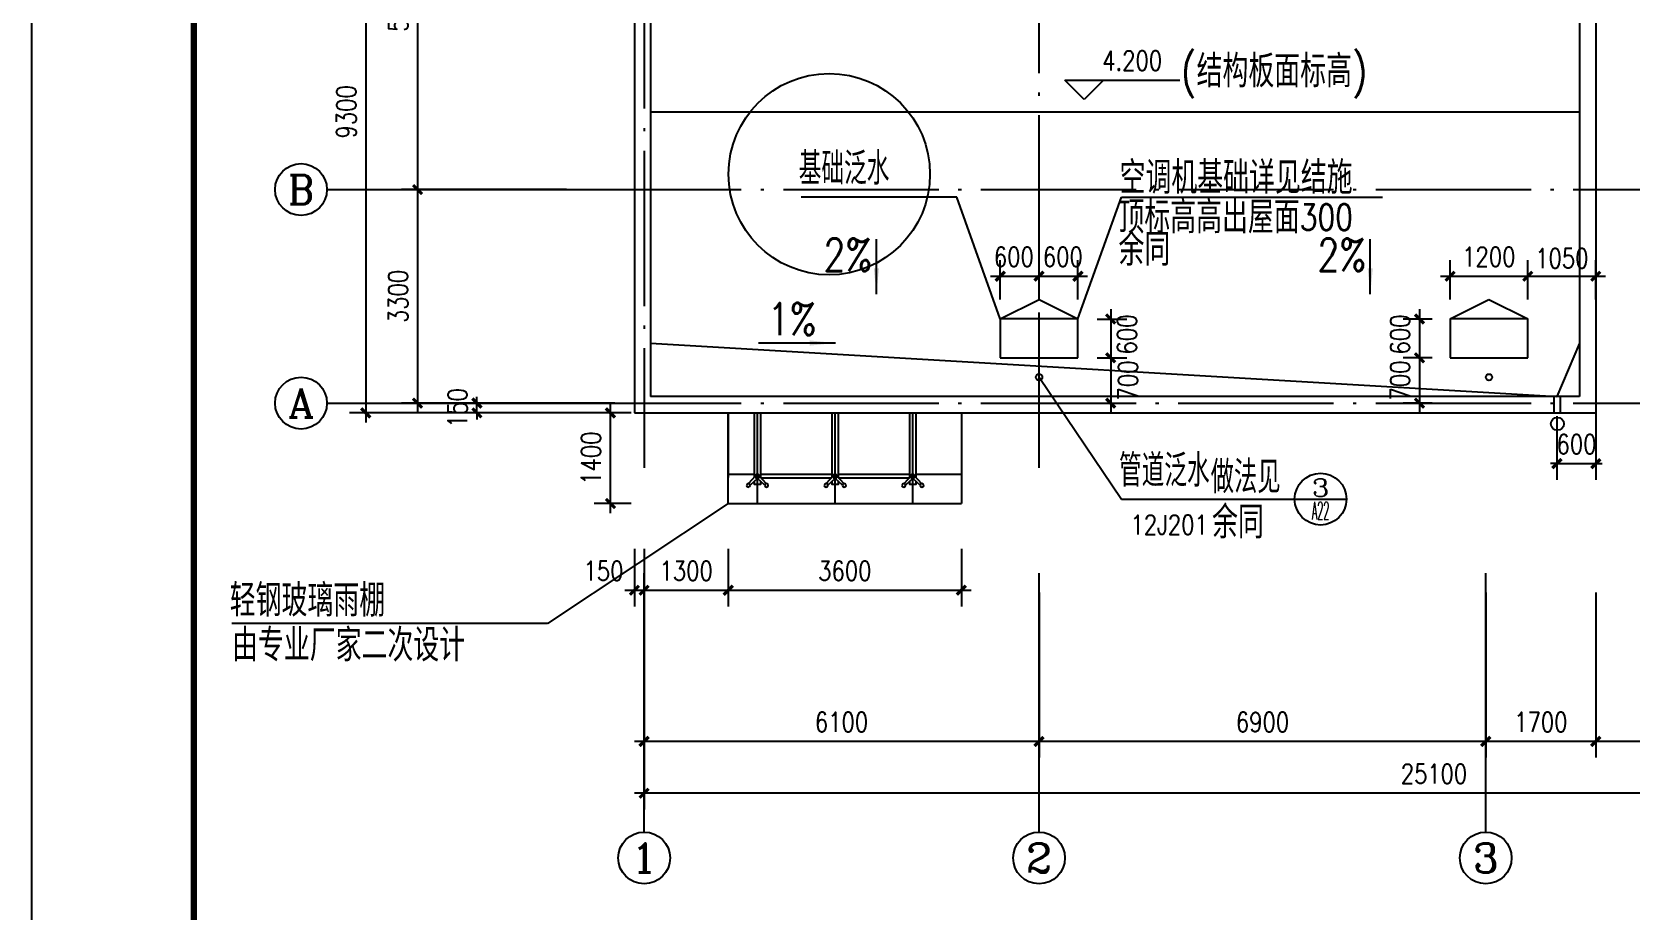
# Model space of a CAD drawing. Extents: x 458975 to 585950, y -118893 to 21149.
# Drawn here: x 526550 to 551249, y -54311 to -40731 of the extents above; entities that cross this region are included whole.
import ezdxf
from ezdxf.enums import TextEntityAlignment as Align

# ---------------------------------------------------------------- set-up
doc = ezdxf.new("R2010")
doc.units = 0
doc.header["$LTSCALE"] = 1000
doc.header["$MEASUREMENT"] = 0
doc.linetypes.add('ACAD_ISO04W100', pattern=[30.5, 24, -3, 0.5, -3])
doc.linetypes.add('DASH', pattern=[0.35, 0.25, -0.1])
doc.layers.get('0').update_dxf_attribs({"linetype": 'CONTINUOUS'})
doc.layers.get('DEFPOINTS').update_dxf_attribs({"linetype": 'CONTINUOUS'})
for name, color, linetype in [('AXIS', 3, 'CONTINUOUS'), ('AXIS_TEXT', 3, 'CONTINUOUS'), ('COLUMN', 7, 'CONTINUOUS'), ('DIM_IDEN', 3, 'CONTINUOUS'), ('DOTE', 1, 'ACAD_ISO04W100'), ('LEVL', 3, 'CONTINUOUS'), ('LVTRY', 6, 'CONTINUOUS'), ('PUB_DIM', 3, 'CONTINUOUS'), ('PUB_SYMB', 3, 'CONTINUOUS'), ('PUB_TEXT', 7, 'CONTINUOUS'), ('PUB_TITLE', 4, 'CONTINUOUS'), ('ROOF', 4, 'CONTINUOUS'), ('STAIR', 2, 'CONTINUOUS'), ('WALL', 151, 'CONTINUOUS'), ('WINDOW', 2, 'CONTINUOUS'), ('暖通留洞', 6, 'CONTINUOUS')]:
    doc.layers.add(name, color=color, linetype=linetype)
doc.styles.add('-GBCBIGGBENOR', font='GBENOR.shx', dxfattribs={"bigfont": 'GBCBIG.shx'})
doc.styles.add('-HZTXTSIMPLEX', font='SIMPLEX.shx', dxfattribs={"width": 0.8, "bigfont": 'HZTXT.shx'})
doc.styles.add('-HZTXTSIMPLEX8', font='SIMPLEX8.shx', dxfattribs={"width": 0.8, "bigfont": 'HZTXT.shx'})
doc.styles.add('_HZTXT', font='txt.shx', dxfattribs={"width": 0.8, "bigfont": 'HZTXT.shx'})
doc.styles.add('COMP', font='COMPLEX.shx', dxfattribs={"bigfont": 'hztxt'})
doc.styles.add('COMPLEX', font='COMPLEX.shx')
doc.styles.add('dim_font', font='SIMPLEX.shx', dxfattribs={"width": 0.8})
doc.styles.add('Hztxt', font='tssdeng.shx', dxfattribs={"width": 0.7, "bigfont": 'hztxt.shx'})
doc.styles.add('ST', font='romans6.shx', dxfattribs={"width": 0.8, "bigfont": 'hztxt.shx'})
doc.dimstyles.new('DIMN', dxfattribs={"dimtxt": 300, "dimasz": 100, "dimexe": 250, "dimexo": 300, "dimgap": 0, "dimtad": 0, "dimdec": 0, "dimzin": 0, "dimdsep": 46, "dimtxsty": 'dim_font', "dimblk": 'ARCHTICK', "dimcen": 0.09, "dimdle": 150, "dimclrt": 7, "dimazin": 0, "dimtfac": 1, "dimtdec": 0, "dimtix": 1, "dimtmove": 2, "dimatfit": 3, "dimfxl": 1, "dimtvp": 1, "dimtolj": 1, "dimtzin": 0, "dimarcsym": 0})

# ---------------------------------------------------------------- blocks, each defined once
blk = doc.blocks.new('_axiso')
blk.add_circle((0, 0), 0.5)
at = {"layer": 'AXIS_TEXT', "style": 'COMPLEX', "width": 1.041667}
blk.add_attdef('A', text='', height=0.56, dxfattribs=at).set_placement((-0.25, -0.28), (0.25, -0.28), align=Align.FIT)
blk = doc.blocks.new('_archtick')
at = {"const_width": 0.5}
blk.add_lwpolyline([(-0.7, -0.7), (0.7, 0.7)], dxfattribs=at)
blk = doc.blocks.new('*D128')
at = {"layer": 'AXIS', "color": 0, "lineweight": -2, "transparency": 16777216}
for p, q in [((550705, -49391), (550705, -51941)), ((558205, -49391), (558205, -51941)), ((558355, -51691), (550555, -51691))]:
    blk.add_line(p, q, dxfattribs=at)
at = {"layer": 'DEFPOINTS', "color": 0, "transparency": 16777216}
for p in [(550705, -49091), (558205, -49091), (550705, -51691)]:
    blk.add_point(p, dxfattribs=at)
at = {"layer": 'AXIS', "color": 0, "lineweight": -2, "transparency": 16777216, "xscale": 100, "yscale": 100, "zscale": 100, "rotation": 180}
blk.add_blockref('_archtick', (550705, -51691), dxfattribs=at)
at = {"layer": 'AXIS', "color": 0, "lineweight": -2, "transparency": 16777216, "xscale": 100, "yscale": 100, "zscale": 100}
blk.add_blockref('_archtick', (558205, -51691), dxfattribs=at)
at = {"layer": 'AXIS', "color": 7, "transparency": 16777216, "insert": (554455, -51391), "char_height": 300, "attachment_point": 5, "style": 'dim_font'}
blk.add_mtext('\\A1;7500', dxfattribs=at)
blk = doc.blocks.new('*D129')
at = {"layer": 'AXIS', "color": 0, "lineweight": -2, "transparency": 16777216}
for p, q in [((549005, -49391), (549005, -51941)), ((550705, -49391), (550705, -51941)), ((550855, -51691), (548855, -51691))]:
    blk.add_line(p, q, dxfattribs=at)
at = {"layer": 'DEFPOINTS', "color": 0, "transparency": 16777216}
for p in [(549005, -49091), (550705, -49091), (549005, -51691)]:
    blk.add_point(p, dxfattribs=at)
at = {"layer": 'AXIS', "color": 0, "lineweight": -2, "transparency": 16777216, "xscale": 100, "yscale": 100, "zscale": 100, "rotation": 180}
blk.add_blockref('_archtick', (549005, -51691), dxfattribs=at)
at = {"layer": 'AXIS', "color": 0, "lineweight": -2, "transparency": 16777216, "xscale": 100, "yscale": 100, "zscale": 100}
blk.add_blockref('_archtick', (550705, -51691), dxfattribs=at)
at = {"layer": 'AXIS', "color": 7, "transparency": 16777216, "insert": (549855, -51391), "char_height": 300, "attachment_point": 5, "style": 'dim_font'}
blk.add_mtext('\\A1;1700', dxfattribs=at)
blk = doc.blocks.new('*D130')
at = {"layer": 'AXIS', "color": 0, "lineweight": -2, "transparency": 16777216}
for p, q in [((542105, -49391), (542105, -51941)), ((549005, -49391), (549005, -51941)), ((549155, -51691), (541955, -51691))]:
    blk.add_line(p, q, dxfattribs=at)
at = {"layer": 'DEFPOINTS', "color": 0, "transparency": 16777216}
for p in [(542105, -49091), (549005, -49091), (542105, -51691)]:
    blk.add_point(p, dxfattribs=at)
at = {"layer": 'AXIS', "color": 0, "lineweight": -2, "transparency": 16777216, "xscale": 100, "yscale": 100, "zscale": 100, "rotation": 180}
blk.add_blockref('_archtick', (542105, -51691), dxfattribs=at)
at = {"layer": 'AXIS', "color": 0, "lineweight": -2, "transparency": 16777216, "xscale": 100, "yscale": 100, "zscale": 100}
blk.add_blockref('_archtick', (549005, -51691), dxfattribs=at)
at = {"layer": 'AXIS', "color": 7, "transparency": 16777216, "insert": (545555, -51391), "char_height": 300, "attachment_point": 5, "style": 'dim_font'}
blk.add_mtext('\\A1;6900', dxfattribs=at)
blk = doc.blocks.new('*D131')
at = {"layer": 'AXIS', "color": 0, "lineweight": -2, "transparency": 16777216}
for p, q in [((536005, -49391), (536005, -51941)), ((542105, -49391), (542105, -51941)), ((542255, -51691), (535855, -51691))]:
    blk.add_line(p, q, dxfattribs=at)
at = {"layer": 'DEFPOINTS', "color": 0, "transparency": 16777216}
for p in [(536005, -49091), (542105, -49091), (536005, -51691)]:
    blk.add_point(p, dxfattribs=at)
at = {"layer": 'AXIS', "color": 0, "lineweight": -2, "transparency": 16777216, "xscale": 100, "yscale": 100, "zscale": 100, "rotation": 180}
blk.add_blockref('_archtick', (536005, -51691), dxfattribs=at)
at = {"layer": 'AXIS', "color": 0, "lineweight": -2, "transparency": 16777216, "xscale": 100, "yscale": 100, "zscale": 100}
blk.add_blockref('_archtick', (542105, -51691), dxfattribs=at)
at = {"layer": 'AXIS', "color": 7, "transparency": 16777216, "insert": (539055, -51391), "char_height": 300, "attachment_point": 5, "style": 'dim_font'}
blk.add_mtext('\\A1;6100', dxfattribs=at)
blk = doc.blocks.new('*D132')
at = {"layer": 'AXIS', "color": 0, "lineweight": -2, "transparency": 16777216}
for p, q in [((536005, -49391), (536005, -52741)), ((561105, -49391), (561105, -52741)), ((561255, -52491), (535855, -52491))]:
    blk.add_line(p, q, dxfattribs=at)
at = {"layer": 'DEFPOINTS', "color": 0, "transparency": 16777216}
for p in [(536005, -49091), (561105, -49091), (536005, -52491)]:
    blk.add_point(p, dxfattribs=at)
at = {"layer": 'AXIS', "color": 0, "lineweight": -2, "transparency": 16777216, "xscale": 100, "yscale": 100, "zscale": 100, "rotation": 180}
blk.add_blockref('_archtick', (536005, -52491), dxfattribs=at)
at = {"layer": 'AXIS', "color": 0, "lineweight": -2, "transparency": 16777216, "xscale": 100, "yscale": 100, "zscale": 100}
blk.add_blockref('_archtick', (561105, -52491), dxfattribs=at)
at = {"layer": 'AXIS', "color": 7, "transparency": 16777216, "insert": (548206, -52191), "char_height": 300, "attachment_point": 5, "style": 'dim_font'}
blk.add_mtext('\\A1;25100', dxfattribs=at)
blk = doc.blocks.new('*D139')
at = {"layer": 'AXIS', "color": 0, "lineweight": -2, "transparency": 16777216}
for p, q in [((534805, -37465), (532255, -37465)), ((532505, -37315), (532505, -43315)), ((534805, -43165), (532255, -43165))]:
    blk.add_line(p, q, dxfattribs=at)
at = {"layer": 'DEFPOINTS', "color": 0, "transparency": 16777216}
for p in [(535105, -37465), (532505, -43165), (535105, -43165)]:
    blk.add_point(p, dxfattribs=at)
at = {"layer": 'AXIS', "color": 0, "lineweight": -2, "transparency": 16777216, "xscale": 100, "yscale": 100, "zscale": 100}
for p, rotation in [((532505, -37465), 90), ((532505, -43165), 270)]:
    blk.add_blockref('_archtick', p, dxfattribs=dict(at, rotation=rotation))
at = {"layer": 'AXIS', "color": 7, "transparency": 16777216, "insert": (532205, -40315), "char_height": 300, "attachment_point": 5, "rotation": 90, "style": 'dim_font'}
blk.add_mtext('\\A1;5700', dxfattribs=at)
blk = doc.blocks.new('*D140')
at = {"layer": 'AXIS', "color": 0, "lineweight": -2, "transparency": 16777216}
for p, q in [((534805, -43165), (532255, -43165)), ((532505, -43015), (532505, -46615)), ((534805, -46465), (532255, -46465))]:
    blk.add_line(p, q, dxfattribs=at)
at = {"layer": 'DEFPOINTS', "color": 0, "transparency": 16777216}
for p in [(535105, -43165), (532505, -46465), (535105, -46465)]:
    blk.add_point(p, dxfattribs=at)
at = {"layer": 'AXIS', "color": 0, "lineweight": -2, "transparency": 16777216, "xscale": 100, "yscale": 100, "zscale": 100}
for p, rotation in [((532505, -43165), 90), ((532505, -46465), 270)]:
    blk.add_blockref('_archtick', p, dxfattribs=dict(at, rotation=rotation))
at = {"layer": 'AXIS', "color": 7, "transparency": 16777216, "insert": (532205, -44815), "char_height": 300, "attachment_point": 5, "rotation": 90, "style": 'dim_font'}
blk.add_mtext('\\A1;3300', dxfattribs=at)
blk = doc.blocks.new('*D141')
at = {"layer": 'AXIS', "color": 0, "lineweight": -2, "transparency": 16777216}
for p, q in [((531705, -37165), (531705, -46765)), ((534805, -37315), (531455, -37315)), ((534805, -46615), (531455, -46615))]:
    blk.add_line(p, q, dxfattribs=at)
at = {"layer": 'DEFPOINTS', "color": 0, "transparency": 16777216}
for p in [(535105, -37315), (531705, -46615), (535105, -46615)]:
    blk.add_point(p, dxfattribs=at)
at = {"layer": 'AXIS', "color": 0, "lineweight": -2, "transparency": 16777216, "xscale": 100, "yscale": 100, "zscale": 100}
for p, rotation in [((531705, -37315), 90), ((531705, -46615), 270)]:
    blk.add_blockref('_archtick', p, dxfattribs=dict(at, rotation=rotation))
at = {"layer": 'AXIS', "color": 7, "transparency": 16777216, "insert": (531405, -41965), "char_height": 300, "attachment_point": 5, "rotation": 90, "style": 'dim_font'}
blk.add_mtext('\\A1;9300', dxfattribs=at)
blk = doc.blocks.new('_ARROW')
blk.add_solid([(0, 0), (-1, 0.1), (-1, -0.1)])
blk = doc.blocks.new('*D155')
at = {"layer": 'DEFPOINTS', "color": 0, "transparency": 16777216}
for p in [(533422, -46465), (535855, -46465), (535855, -46615)]:
    blk.add_point(p, dxfattribs=at)
at = {"layer": 'PUB_DIM', "color": 0, "lineweight": -2, "transparency": 16777216}
for p, q in [((533422, -46465), (533422, -46365)), ((535555, -46465), (533172, -46465)), ((535555, -46615), (533172, -46615)), ((533422, -46615), (533422, -46465)), ((533422, -46615), (533422, -46715))]:
    blk.add_line(p, q, dxfattribs=at)
at = {"layer": 'PUB_DIM', "color": 0, "lineweight": -2, "transparency": 16777216, "xscale": 100, "yscale": 100, "zscale": 100}
for p, rotation in [((533422, -46465), 270), ((533422, -46615), 90)]:
    blk.add_blockref('_archtick', p, dxfattribs=dict(at, rotation=rotation))
at = {"layer": 'PUB_DIM', "color": 7, "transparency": 16777216, "insert": (533122, -46540), "char_height": 300, "attachment_point": 5, "rotation": 90, "style": 'dim_font'}
blk.add_mtext('\\A1;150', dxfattribs=at)
blk = doc.blocks.new('*D162')
at = {"layer": 'DEFPOINTS', "color": 0, "transparency": 16777216}
for p in [(535855, -48415), (536005, -48415), (536005, -49355)]:
    blk.add_point(p, dxfattribs=at)
at = {"layer": 'PUB_DIM', "color": 0, "lineweight": -2, "transparency": 16777216}
for p, q in [((535855, -48715), (535855, -49605)), ((536005, -48715), (536005, -49605)), ((535705, -49355), (536155, -49355))]:
    blk.add_line(p, q, dxfattribs=at)
at = {"layer": 'PUB_DIM', "color": 0, "lineweight": -2, "transparency": 16777216, "xscale": 100, "yscale": 100, "zscale": 100, "rotation": 180}
blk.add_blockref('_archtick', (535855, -49355), dxfattribs=at)
at = {"layer": 'PUB_DIM', "color": 0, "lineweight": -2, "transparency": 16777216, "xscale": 100, "yscale": 100, "zscale": 100}
blk.add_blockref('_archtick', (536005, -49355), dxfattribs=at)
at = {"layer": 'PUB_DIM', "color": 7, "transparency": 16777216, "insert": (535378, -49055), "char_height": 300, "attachment_point": 5, "style": 'dim_font'}
blk.add_mtext('\\A1;150', dxfattribs=at)
blk = doc.blocks.new('*D182')
at = {"layer": 'DEFPOINTS', "color": 0, "transparency": 16777216}
for p in [(535485, -46615), (536105, -46615), (536105, -48015)]:
    blk.add_point(p, dxfattribs=at)
at = {"layer": 'PUB_DIM', "color": 0, "lineweight": -2, "transparency": 16777216}
for p, q in [((535805, -46615), (535235, -46615)), ((535485, -48165), (535485, -46465)), ((535805, -48015), (535235, -48015))]:
    blk.add_line(p, q, dxfattribs=at)
at = {"layer": 'PUB_DIM', "color": 0, "lineweight": -2, "transparency": 16777216, "xscale": 100, "yscale": 100, "zscale": 100}
for p, rotation in [((535485, -46615), 90), ((535485, -48015), 270)]:
    blk.add_blockref('_archtick', p, dxfattribs=dict(at, rotation=rotation))
at = {"layer": 'PUB_DIM', "color": 7, "transparency": 16777216, "insert": (535185, -47315), "char_height": 300, "attachment_point": 5, "rotation": 90, "style": 'dim_font'}
blk.add_mtext('\\A1;1400', dxfattribs=at)
blk = doc.blocks.new('*D211')
at = {"layer": 'DEFPOINTS', "color": 0, "transparency": 16777216}
for p in [(550105, -46365), (550705, -46365), (550705, -47399)]:
    blk.add_point(p, dxfattribs=at)
at = {"layer": 'PUB_DIM', "color": 0, "lineweight": -2, "transparency": 16777216}
for p, q in [((550105, -46665), (550105, -47649)), ((550705, -46665), (550705, -47649)), ((550105, -47399), (550005, -47399)), ((550105, -47399), (550705, -47399)), ((550705, -47399), (550805, -47399))]:
    blk.add_line(p, q, dxfattribs=at)
at = {"layer": 'PUB_DIM', "color": 0, "lineweight": -2, "transparency": 16777216, "xscale": 100, "yscale": 100, "zscale": 100}
blk.add_blockref('_archtick', (550105, -47399), dxfattribs=at)
at = {"layer": 'PUB_DIM', "color": 0, "lineweight": -2, "transparency": 16777216, "xscale": 100, "yscale": 100, "zscale": 100, "rotation": 180}
blk.add_blockref('_archtick', (550705, -47399), dxfattribs=at)
at = {"layer": 'PUB_DIM', "color": 7, "transparency": 16777216, "insert": (550405, -47099), "char_height": 300, "attachment_point": 5, "style": 'dim_font'}
blk.add_mtext('\\A1;600', dxfattribs=at)
blk = doc.blocks.new('A$C28BA262E')
for p, q in [((-33, 0), (-136, 112)), ((0, 33), (-112, 136)), ((112, 136), (0, 33)), ((136, 112), (33, 0))]:
    blk.add_line(p, q)
for centre, radius in [((-140, 140), 28), ((0, 0), 32.9), ((140, 140), 28)]:
    blk.add_circle(centre, radius)
blk = doc.blocks.new('*D292')
at = {"layer": 'DEFPOINTS', "color": 0, "transparency": 16777216}
for p in [(537305, -48415), (540905, -48415), (540905, -49355)]:
    blk.add_point(p, dxfattribs=at)
at = {"layer": 'PUB_DIM', "color": 0, "lineweight": -2, "transparency": 16777216}
for p, q in [((537305, -48715), (537305, -49605)), ((540905, -48715), (540905, -49605)), ((537155, -49355), (541055, -49355))]:
    blk.add_line(p, q, dxfattribs=at)
at = {"layer": 'PUB_DIM', "color": 0, "lineweight": -2, "transparency": 16777216, "xscale": 100, "yscale": 100, "zscale": 100, "rotation": 180}
blk.add_blockref('_archtick', (537305, -49355), dxfattribs=at)
at = {"layer": 'PUB_DIM', "color": 0, "lineweight": -2, "transparency": 16777216, "xscale": 100, "yscale": 100, "zscale": 100}
blk.add_blockref('_archtick', (540905, -49355), dxfattribs=at)
at = {"layer": 'PUB_DIM', "color": 7, "transparency": 16777216, "insert": (539105, -49055), "char_height": 300, "attachment_point": 5, "style": 'dim_font'}
blk.add_mtext('\\A1;3600', dxfattribs=at)
blk = doc.blocks.new('*D298')
at = {"layer": 'DEFPOINTS', "color": 0, "transparency": 16777216}
for p in [(536005, -48415), (537305, -48415), (537305, -49355)]:
    blk.add_point(p, dxfattribs=at)
at = {"layer": 'PUB_DIM', "color": 0, "lineweight": -2, "transparency": 16777216}
for p, q in [((536005, -48715), (536005, -49605)), ((537305, -48715), (537305, -49605)), ((535855, -49355), (537455, -49355))]:
    blk.add_line(p, q, dxfattribs=at)
at = {"layer": 'PUB_DIM', "color": 0, "lineweight": -2, "transparency": 16777216, "xscale": 100, "yscale": 100, "zscale": 100, "rotation": 180}
blk.add_blockref('_archtick', (536005, -49355), dxfattribs=at)
at = {"layer": 'PUB_DIM', "color": 0, "lineweight": -2, "transparency": 16777216, "xscale": 100, "yscale": 100, "zscale": 100}
blk.add_blockref('_archtick', (537305, -49355), dxfattribs=at)
at = {"layer": 'PUB_DIM', "color": 7, "transparency": 16777216, "insert": (536655, -49055), "char_height": 300, "attachment_point": 5, "style": 'dim_font'}
blk.add_mtext('\\A1;1300', dxfattribs=at)
blk = doc.blocks.new('*D314')
at = {"layer": 'DEFPOINTS', "color": 0, "transparency": 16777216}
for p in [(542105, -44504), (541505, -45165), (542105, -45165)]:
    blk.add_point(p, dxfattribs=at)
at = {"layer": 'PUB_DIM', "color": 0, "lineweight": -2, "transparency": 16777216}
for p, q in [((541505, -44865), (541505, -44254)), ((542105, -44865), (542105, -44254)), ((541355, -44504), (542255, -44504))]:
    blk.add_line(p, q, dxfattribs=at)
at = {"layer": 'PUB_DIM', "color": 0, "lineweight": -2, "transparency": 16777216, "xscale": 100, "yscale": 100, "zscale": 100, "rotation": 180}
blk.add_blockref('_archtick', (541505, -44504), dxfattribs=at)
at = {"layer": 'PUB_DIM', "color": 0, "lineweight": -2, "transparency": 16777216, "xscale": 100, "yscale": 100, "zscale": 100}
blk.add_blockref('_archtick', (542105, -44504), dxfattribs=at)
at = {"layer": 'PUB_DIM', "color": 7, "transparency": 16777216, "insert": (541717, -44204), "char_height": 300, "attachment_point": 5, "style": 'dim_font'}
blk.add_mtext('\\A1;600', dxfattribs=at)
blk = doc.blocks.new('*D315')
at = {"layer": 'DEFPOINTS', "color": 0, "transparency": 16777216}
for p in [(542705, -44504), (542105, -45165), (542705, -45165)]:
    blk.add_point(p, dxfattribs=at)
at = {"layer": 'PUB_DIM', "color": 0, "lineweight": -2, "transparency": 16777216}
for p, q in [((542105, -44865), (542105, -44254)), ((542705, -44865), (542705, -44254)), ((541955, -44504), (542855, -44504))]:
    blk.add_line(p, q, dxfattribs=at)
at = {"layer": 'PUB_DIM', "color": 0, "lineweight": -2, "transparency": 16777216, "xscale": 100, "yscale": 100, "zscale": 100, "rotation": 180}
blk.add_blockref('_archtick', (542105, -44504), dxfattribs=at)
at = {"layer": 'PUB_DIM', "color": 0, "lineweight": -2, "transparency": 16777216, "xscale": 100, "yscale": 100, "zscale": 100}
blk.add_blockref('_archtick', (542705, -44504), dxfattribs=at)
at = {"layer": 'PUB_DIM', "color": 7, "transparency": 16777216, "insert": (542474, -44204), "char_height": 300, "attachment_point": 5, "style": 'dim_font'}
blk.add_mtext('\\A1;600', dxfattribs=at)
blk = doc.blocks.new('*D316')
at = {"layer": 'DEFPOINTS', "color": 0, "transparency": 16777216}
for p in [(542705, -45165), (542705, -45765), (543212, -45765)]:
    blk.add_point(p, dxfattribs=at)
at = {"layer": 'PUB_DIM', "color": 0, "lineweight": -2, "transparency": 16777216}
for p, q in [((543005, -45165), (543462, -45165)), ((543212, -45015), (543212, -45915)), ((543005, -45765), (543462, -45765))]:
    blk.add_line(p, q, dxfattribs=at)
at = {"layer": 'PUB_DIM', "color": 0, "lineweight": -2, "transparency": 16777216, "xscale": 100, "yscale": 100, "zscale": 100}
for p, rotation in [((543212, -45165), 90), ((543212, -45765), 270)]:
    blk.add_blockref('_archtick', p, dxfattribs=dict(at, rotation=rotation))
at = {"layer": 'PUB_DIM', "color": 7, "transparency": 16777216, "insert": (543464, -45404), "char_height": 300, "attachment_point": 5, "rotation": 90, "style": 'dim_font'}
blk.add_mtext('\\A1;600', dxfattribs=at)
blk = doc.blocks.new('*D317')
at = {"layer": 'DEFPOINTS', "color": 0, "transparency": 16777216}
for p in [(542705, -45765), (542705, -46465), (543212, -46465)]:
    blk.add_point(p, dxfattribs=at)
at = {"layer": 'PUB_DIM', "color": 0, "lineweight": -2, "transparency": 16777216}
for p, q in [((543212, -45615), (543212, -46615)), ((543005, -45765), (543462, -45765)), ((543005, -46465), (543462, -46465))]:
    blk.add_line(p, q, dxfattribs=at)
at = {"layer": 'PUB_DIM', "color": 0, "lineweight": -2, "transparency": 16777216, "xscale": 100, "yscale": 100, "zscale": 100}
for p, rotation in [((543212, -45765), 90), ((543212, -46465), 270)]:
    blk.add_blockref('_archtick', p, dxfattribs=dict(at, rotation=rotation))
at = {"layer": 'PUB_DIM', "color": 7, "transparency": 16777216, "insert": (543479, -46115), "char_height": 300, "attachment_point": 5, "rotation": 90, "style": 'dim_font'}
blk.add_mtext('\\A1;700', dxfattribs=at)
blk = doc.blocks.new('*D318')
at = {"layer": 'DEFPOINTS', "color": 0, "transparency": 16777216}
for p in [(549655, -44504), (548455, -45165), (549655, -45165)]:
    blk.add_point(p, dxfattribs=at)
at = {"layer": 'PUB_DIM', "color": 0, "lineweight": -2, "transparency": 16777216}
for p, q in [((548455, -44865), (548455, -44254)), ((549655, -44865), (549655, -44254)), ((548305, -44504), (549805, -44504))]:
    blk.add_line(p, q, dxfattribs=at)
at = {"layer": 'PUB_DIM', "color": 0, "lineweight": -2, "transparency": 16777216, "xscale": 100, "yscale": 100, "zscale": 100, "rotation": 180}
blk.add_blockref('_archtick', (548455, -44504), dxfattribs=at)
at = {"layer": 'PUB_DIM', "color": 0, "lineweight": -2, "transparency": 16777216, "xscale": 100, "yscale": 100, "zscale": 100}
blk.add_blockref('_archtick', (549655, -44504), dxfattribs=at)
at = {"layer": 'PUB_DIM', "color": 7, "transparency": 16777216, "insert": (549055, -44204), "char_height": 300, "attachment_point": 5, "style": 'dim_font'}
blk.add_mtext('\\A1;1200', dxfattribs=at)
blk = doc.blocks.new('*D319')
at = {"layer": 'DEFPOINTS', "color": 0, "transparency": 16777216}
for p in [(550705, -44504), (549655, -45165), (550705, -45165)]:
    blk.add_point(p, dxfattribs=at)
at = {"layer": 'PUB_DIM', "color": 0, "lineweight": -2, "transparency": 16777216}
for p, q in [((549655, -44865), (549655, -44254)), ((550705, -44865), (550705, -44254)), ((549505, -44504), (550855, -44504))]:
    blk.add_line(p, q, dxfattribs=at)
at = {"layer": 'PUB_DIM', "color": 0, "lineweight": -2, "transparency": 16777216, "xscale": 100, "yscale": 100, "zscale": 100, "rotation": 180}
blk.add_blockref('_archtick', (549655, -44504), dxfattribs=at)
at = {"layer": 'PUB_DIM', "color": 0, "lineweight": -2, "transparency": 16777216, "xscale": 100, "yscale": 100, "zscale": 100}
blk.add_blockref('_archtick', (550705, -44504), dxfattribs=at)
at = {"layer": 'PUB_DIM', "color": 7, "transparency": 16777216, "insert": (550180, -44227), "char_height": 300, "attachment_point": 5, "style": 'dim_font'}
blk.add_mtext('\\A1;1050', dxfattribs=at)
blk = doc.blocks.new('*D320')
at = {"layer": 'DEFPOINTS', "color": 0, "transparency": 16777216}
for p in [(548480, -45165), (547982, -45765), (548480, -45765)]:
    blk.add_point(p, dxfattribs=at)
at = {"layer": 'PUB_DIM', "color": 0, "lineweight": -2, "transparency": 16777216}
for p, q in [((548180, -45165), (547732, -45165)), ((547982, -45015), (547982, -45915)), ((548180, -45765), (547732, -45765))]:
    blk.add_line(p, q, dxfattribs=at)
at = {"layer": 'PUB_DIM', "color": 0, "lineweight": -2, "transparency": 16777216, "xscale": 100, "yscale": 100, "zscale": 100}
for p, rotation in [((547982, -45165), 90), ((547982, -45765), 270)]:
    blk.add_blockref('_archtick', p, dxfattribs=dict(at, rotation=rotation))
at = {"layer": 'PUB_DIM', "color": 7, "transparency": 16777216, "insert": (547682, -45406), "char_height": 300, "attachment_point": 5, "rotation": 90, "style": 'dim_font'}
blk.add_mtext('\\A1;600', dxfattribs=at)
blk = doc.blocks.new('*D321')
at = {"layer": 'DEFPOINTS', "color": 0, "transparency": 16777216}
for p in [(548480, -45765), (547982, -46465), (548480, -46465)]:
    blk.add_point(p, dxfattribs=at)
at = {"layer": 'PUB_DIM', "color": 0, "lineweight": -2, "transparency": 16777216}
for p, q in [((547982, -45615), (547982, -46615)), ((548180, -45765), (547732, -45765)), ((548180, -46465), (547732, -46465))]:
    blk.add_line(p, q, dxfattribs=at)
at = {"layer": 'PUB_DIM', "color": 0, "lineweight": -2, "transparency": 16777216, "xscale": 100, "yscale": 100, "zscale": 100}
for p, rotation in [((547982, -45765), 90), ((547982, -46465), 270)]:
    blk.add_blockref('_archtick', p, dxfattribs=dict(at, rotation=rotation))
at = {"layer": 'PUB_DIM', "color": 7, "transparency": 16777216, "insert": (547682, -46115), "char_height": 300, "attachment_point": 5, "rotation": 90, "style": 'dim_font'}
blk.add_mtext('\\A1;700', dxfattribs=at)
blk = doc.blocks.new('_index')
blk.add_line((-0.5, 0), (0.5, 0))
blk.add_circle((0, 0), 0.5)
at = {"style": 'COMP'}
for tag, width, p, p2 in [('1', 2.333333, (-0.17, 0.05), (0.17, 0.05)), ('-', 1.166667, (-0.17, -0.39), (0.17, -0.39))]:
    blk.add_attdef(tag, text='', height=0.34, dxfattribs=dict(at, width=width)).set_placement(p, p2, align=Align.FIT)

msp = doc.modelspace()

# ---------------------------------------------------------------- linework, layer by layer
for points in [[(537705.5, -46614.6), (537705.5, -47613.2)], [(537805.5, -47613.2), (537805.5, -46614.6)], [(538905.5, -46614.6), (538905.5, -47613.2)], [(539005.5, -47613.2), (539005.5, -46614.6)], [(540105.5, -46614.6), (540105.5, -47613.2)], [(540205.5, -47613.2), (540205.5, -46614.6)], [(537705.5, -47569.6), (537305.5, -47569.6)], [(538905.5, -47569.6), (537805.5, -47569.6)], [(537811.4, -47619.6), (538899.6, -47619.6)], [(540105.5, -47569.6), (539005.5, -47569.6)], [(539011.4, -47619.6), (540099.6, -47619.6)], [(540905.5, -47569.6), (540205.5, -47569.6)], [(537705.5, -47673.5), (537705.5, -47714.6), (537805.5, -47714.6), (537805.5, -47673.6)], [(538905.5, -47673.5), (538905.5, -47714.6), (539005.5, -47714.6), (539005.5, -47673.6)], [(540105.5, -47673.5), (540105.5, -47714.6), (540205.5, -47714.6), (540205.5, -47673.6)]]:
    msp.add_lwpolyline(points)
at = {"layer": 'AXIS'}
for p, q in [((531105.5, -43164.6), (535105.5, -43164.6)), ((531105.5, -46464.6), (535105.5, -46464.6)), ((536005.5, -53091), (536005.5, -49091)), ((542105.5, -53091), (542105.5, -49091)), ((549005.5, -53091), (549005.5, -49091))]:
    msp.add_line(p, q, dxfattribs=at)
at = {"layer": 'COLUMN'}
for p, q in [((536105.5, -41964.6), (550455.5, -41964.6)), ((536105.5, -45538.7), (550105.5, -46364.6)), ((550455.5, -45538.7), (550105.5, -46364.6))]:
    msp.add_line(p, q, dxfattribs=at)
at = {"layer": 'DOTE', "ltscale": 0.1}
for p, q in [((536005.5, -36464.6), (536005.5, -47464.6)), ((542105.5, -47464.6), (542105.5, -36464.6)), ((550705.5, -36464.6), (550705.5, -47464.6)), ((535105.5, -43164.6), (562105.5, -43164.6)), ((535105.5, -46464.6), (562105.5, -46464.6))]:
    msp.add_line(p, q, dxfattribs=at)
at = {"layer": 'LEVL'}
for p, q in [((542802.4, -41773.6), (542502.4, -41473.6)), ((542502.4, -41473.6), (543102.4, -41473.6)), ((543102.4, -41473.6), (542802.4, -41773.6)), ((542802.4, -41473.6), (544282.4, -41473.6)), ((537305.5, -48014.6), (534512.5, -49871.1)), ((534512.5, -49871.1), (529636.8, -49871.1))]:
    msp.add_line(p, q, dxfattribs=at)
at = {"layer": 'LVTRY', "color": 7}
for p, q in [((541505.5, -45164.6), (542105.5, -44864.6)), ((542105.5, -44864.6), (542705.5, -45164.6)), ((548455.5, -45164.6), (549055.5, -44864.6)), ((549055.5, -44864.6), (549655.5, -45164.6))]:
    msp.add_line(p, q, dxfattribs=at)
at = {"layer": 'LVTRY'}
msp.add_circle((538864.4, -42927.3), 1555.5, dxfattribs=at)
at = {"layer": 'PUB_SYMB'}
msp.add_line((543376.5, -47947.8), (546053.7, -47947.8), dxfattribs=at)
for points in [[(539593.3, -44780.8), (539593.3, -43933.4)], [(547221.2, -44780.8), (547221.2, -43933.4)], [(538959.8, -45535.8), (537769.9, -45535.8)]]:
    msp.add_lwpolyline(points, dxfattribs=at)
at = {"layer": 'PUB_TITLE'}
msp.add_lwpolyline([(526549.5, -70226.1), (526549.5, -28226.1), (585949.5, -28226.1), (585949.5, -70226.1)], close=True, dxfattribs=at)
at = {"layer": 'PUB_TITLE', "const_width": 100}
msp.add_lwpolyline([(529049.5, -69226.1), (584949.5, -69226.1), (584949.5, -29226.1), (529049.5, -29226.1)], close=True, dxfattribs=at)
at = {"layer": 'ROOF', "linetype": 'DASH'}
for p, q in [((550055.5, -46364.6), (550055.5, -46614.6)), ((550155.5, -46364.6), (550155.5, -46614.6))]:
    msp.add_line(p, q, dxfattribs=at)
at = {"layer": 'ROOF'}
msp.add_circle((550111.8, -46784.6), 100, dxfattribs=at)
at = {"layer": 'STAIR'}
for p, q in [((537305.5, -46614.6), (537305.5, -47614.6)), ((540905.5, -46614.6), (540905.5, -48014.6))]:
    msp.add_line(p, q, dxfattribs=at)
at = {"layer": 'WALL'}
for p, q in [((535855.5, -37314.6), (535855.5, -46614.6)), ((550705.5, -37314.6), (550705.5, -46614.6)), ((536105.5, -37564.6), (536105.5, -46364.6)), ((550455.5, -37564.6), (550455.5, -46364.6)), ((550455.5, -46364.6), (536105.5, -46364.6)), ((535855.5, -46614.6), (550705.5, -46614.6))]:
    msp.add_line(p, q, dxfattribs=at)
at = {"layer": 'WINDOW'}
for q in [(537305.5, -46614.6), (540905.5, -48014.6)]:
    msp.add_line((537305.5, -48014.6), q, dxfattribs=at)
for points in [[(537755.5, -48014.6), (537755.5, -48014.6), (537755.5, -46614.6)], [(538955.5, -48014.6), (538955.5, -48014.6), (538955.5, -46614.6)], [(540155.5, -48014.6), (540155.5, -48014.6), (540155.5, -46614.6)]]:
    msp.add_lwpolyline(points, dxfattribs=at)
at = {"layer": '暖通留洞'}
for p, q in [((540834.5, -43281.4), (538429.3, -43281.4)), ((541505.5, -45164.6), (540834.5, -43281.4)), ((542705.5, -45164.6), (543376.5, -43281.4)), ((543376.5, -43281.4), (547409.3, -43281.4)), ((542705.5, -45164.6), (541505.5, -45164.6)), ((541505.5, -45164.6), (541505.5, -45764.6)), ((542705.5, -45764.6), (542705.5, -45164.6)), ((549655.5, -45164.6), (548455.5, -45164.6)), ((548455.5, -45164.6), (548455.5, -45764.6)), ((549655.5, -45764.6), (549655.5, -45164.6)), ((541505.5, -45764.6), (542705.5, -45764.6)), ((548455.5, -45764.6), (549655.5, -45764.6)), ((542105.5, -46064.6), (543376.5, -47947.8))]:
    msp.add_line(p, q, dxfattribs=at)
for centre in [(542105.5, -46064.6), (549055.5, -46064.6)]:
    msp.add_circle(centre, 50, dxfattribs=at)

# ---------------------------------------------------------------- block references
at = {"xscale": -1, "rotation": 180}
for p in [(537755.5, -47594.6), (538955.5, -47594.6), (540155.5, -47594.6)]:
    msp.add_blockref('A$C28BA262E', p, dxfattribs=at)
at = {"layer": 'AXIS'}
ref = msp.add_blockref('_axiso', (530705.5, -43164.6), dxfattribs=dict(at, xscale=800, yscale=800, zscale=800))
ref.add_attrib('A', 'B', dxfattribs={"layer": 'AXIS_TEXT', "height": 448, "style": 'COMPLEX', "width": 1.102941}).set_placement((530505.5, -43388.6), (530905.5, -43388.6), align=Align.FIT)
at = {"layer": 'AXIS', "xscale": 800, "yscale": 800, "zscale": 800}
msp.add_blockref('_axiso', (530705.5, -46464.6), dxfattribs=at).add_auto_attribs({'A': 'A'})
at = {"layer": 'AXIS'}
ref = msp.add_blockref('_axiso', (536005.5, -53491), dxfattribs=dict(at, xscale=800, yscale=800, zscale=800))
ref.add_attrib('A', '1', dxfattribs={"layer": 'AXIS_TEXT', "height": 448, "style": 'COMPLEX', "width": 2.083333}).set_placement((535805.5, -53715), (536205.5, -53715), align=Align.FIT)
ref = msp.add_blockref('_axiso', (542105.5, -53491), dxfattribs=dict(at, xscale=800, yscale=800, zscale=800))
ref.add_attrib('A', '2', dxfattribs={"layer": 'AXIS_TEXT', "height": 448, "style": 'COMPLEX', "width": 1.339286}).set_placement((541905.5, -53715), (542305.5, -53715), align=Align.FIT)
ref = msp.add_blockref('_axiso', (549005.5, -53491), dxfattribs=dict(at, xscale=800, yscale=800, zscale=800))
ref.add_attrib('A', '3', dxfattribs={"layer": 'AXIS_TEXT', "height": 448, "style": 'COMPLEX', "width": 1.339286}).set_placement((548805.5, -53715), (549205.5, -53715), align=Align.FIT)
at = {"layer": 'PUB_SYMB', "xscale": -400, "yscale": 400, "zscale": 400, "rotation": 90}
for p in [(539593.3, -44780.8), (547221.2, -44780.8)]:
    msp.add_blockref('_ARROW', p, dxfattribs=at)
at = {"layer": 'PUB_SYMB', "xscale": 400, "yscale": 400, "zscale": 400}
msp.add_blockref('_ARROW', (538959.8, -45535.8), dxfattribs=at)
at = {"layer": 'PUB_SYMB'}
ref = msp.add_blockref('_index', (546453.7, -47947.8), dxfattribs=dict(at, xscale=800, yscale=800, zscale=800))
ref.add_attrib('1', '3', dxfattribs={"layer": '0', "height": 272, "style": 'COMP', "width": 1.5}).set_placement((546317.7, -47907.8), (546589.7, -47907.8), align=Align.FIT)
ref.add_attrib('-', 'A22', dxfattribs={"layer": '0', "height": 272, "style": 'COMP', "width": 0.381818}).set_placement((546317.7, -48259.8), (546589.7, -48259.8), align=Align.FIT)

# ---------------------------------------------------------------- texts
at = {"layer": 'COLUMN', "style": '-HZTXTSIMPLEX8', "width": 0.8}
for s, p in [('(结构板面标高)', (544298.7, -41586.6)), ('2%%%', (538774.8, -44423.3)), ('2%%%', (546402.7, -44423.3)), ('1%%%', (537911.7, -45415.2))]:
    msp.add_text(s, height=500, dxfattribs=at).set_placement(p)
at = {"layer": 'DIM_IDEN', "style": 'ST', "width": 0.8}
msp.add_text('12J201', height=300, dxfattribs=at).set_placement((543519.8, -48583.2), align=Align.BOTTOM_LEFT)
at = {"layer": 'LEVL', "insert": (543542.4, -41173.6), "char_height": 300, "attachment_point": 5, "style": 'dim_font'}
msp.add_mtext('4.200', dxfattribs=at)
at = {"layer": 'PUB_TEXT', "style": 'Hztxt', "width": 0.7}
for s, p in [('基础泛水', (538393.7, -43239.8)), ('管道泛水', (543340.8, -47906.2))]:
    msp.add_text(s, height=500, dxfattribs=at).set_placement(p, align=Align.BOTTOM_LEFT)
at = {"layer": 'PUB_TEXT', "style": '-GBCBIGGBENOR'}
msp.add_text('做法见                    ', height=500, dxfattribs=at).set_placement((544756.5, -47856.4))
at = {"layer": 'PUB_TEXT', "width": 0.8}
for s, style, p in [('余同', '_HZTXT', (544777.5, -48554.3)), ('轻钢玻璃雨棚', '-HZTXTSIMPLEX', (529604.5, -49762.1)), ('由专业厂家二次设计', '-HZTXTSIMPLEX', (529640.6, -50454.2))]:
    msp.add_text(s, height=500, dxfattribs=dict(at, style=style)).set_placement(p)
at = {"layer": '暖通留洞', "style": '-HZTXTSIMPLEX8', "width": 0.8}
for s, height, p in [('空调机基础详见结施', 500, (543348.9, -43231.1)), ('顶标高高出屋面', 500, (543331.9, -43843.6)), ('300', 400, (546131.9, -43792.4)), ('余同', 500, (543331.9, -44341.3))]:
    msp.add_text(s, height=height, dxfattribs=at).set_placement(p)

# ---------------------------------------------------------------- dimensions: what is measured, and where the dimension line sits
at = {"layer": 'AXIS'}
for base, p1, p2, angle, picture, middle in [((531705.5, -46614.6), (535105.5, -37314.6), (535105.5, -46614.6), 270, '*D141', (531405.5, -41964.6)), ((532505.5, -43164.6), (535105.5, -37464.6), (535105.5, -43164.6), 270, '*D139', (532205.5, -40314.6)), ((532505.5, -46464.6), (535105.5, -43164.6), (535105.5, -46464.6), 270, '*D140', (532205.5, -44814.6)), ((536005.5, -51691), (542105.5, -49091), (536005.5, -49091), 180, '*D131', (539055.5, -51391)), ((542105.5, -51691), (549005.5, -49091), (542105.5, -49091), 180, '*D130', (545555.5, -51391)), ((549005.5, -51691), (550705.5, -49091), (549005.5, -49091), 180, '*D129', (549855.5, -51391)), ((550705.5, -51691), (558205.5, -49091), (550705.5, -49091), 180, '*D128', (554455.5, -51391))]:
    dim = msp.add_linear_dim(base=base, p1=p1, p2=p2, angle=angle, dimstyle='DIMN', dxfattribs=at)
    dim.commit()
    dim.dimension.update_dxf_attribs({"geometry": picture, "text_midpoint": middle})
dim = msp.add_linear_dim(base=(536005.5, -52491), p1=(561105.5, -49091), p2=(536005.5, -49091), angle=180, dimstyle='DIMN', dxfattribs=at)
dim.commit()
dim.dimension.update_dxf_attribs({"geometry": '*D132', "text_midpoint": (548205.9, -52191), "dimtype": 160})
at = {"layer": 'PUB_DIM'}
for base, p1, p2, picture, middle in [((542105.5, -44504.3), (541505.5, -45164.6), (542105.5, -45164.6), '*D314', (541716.9, -44204.3)), ((542705.5, -44504.3), (542105.5, -45164.6), (542705.5, -45164.6), '*D315', (542473.5, -44204.3)), ((550705.5, -44504.3), (549655.5, -45164.6), (550705.5, -45164.6), '*D319', (550180.5, -44226.8)), ((536005.5, -49355.1), (535855.5, -48414.6), (536005.5, -48414.6), '*D162', (535378.2, -49055.1))]:
    dim = msp.add_linear_dim(base=base, p1=p1, p2=p2, dimstyle='DIMN', dxfattribs=at)
    dim.commit()
    dim.dimension.update_dxf_attribs({"geometry": picture, "text_midpoint": middle, "dimtype": 160})
for base, p1, p2, picture, middle in [((549655.5, -44504.3), (548455.5, -45164.6), (549655.5, -45164.6), '*D318', (549055.5, -44204.3)), ((550705.5, -47399.2), (550105.5, -46364.6), (550705.5, -46364.6), '*D211', (550405.5, -47099.2)), ((537305.5, -49355.1), (536005.5, -48414.6), (537305.5, -48414.6), '*D298', (536655.5, -49055.1)), ((540905.5, -49355.1), (537305.5, -48414.6), (540905.5, -48414.6), '*D292', (539105.5, -49055.1))]:
    dim = msp.add_linear_dim(base=base, p1=p1, p2=p2, dimstyle='DIMN', dxfattribs=at)
    dim.commit()
    dim.dimension.update_dxf_attribs({"geometry": picture, "text_midpoint": middle})
for base, p1, p2, picture, middle in [((543211.5, -45764.6), (542705.5, -45164.6), (542705.5, -45764.6), '*D316', (543464.3, -45403.6)), ((547981.9, -45764.6), (548479.8, -45164.6), (548479.8, -45764.6), '*D320', (547681.9, -45406.4)), ((543211.5, -46464.6), (542705.5, -45764.6), (542705.5, -46464.6), '*D317', (543479.1, -46114.6))]:
    dim = msp.add_linear_dim(base=base, p1=p1, p2=p2, angle=270, dimstyle='DIMN', dxfattribs=at)
    dim.commit()
    dim.dimension.update_dxf_attribs({"geometry": picture, "text_midpoint": middle, "dimtype": 160})
for base, p1, p2, angle, picture, middle in [((547981.9, -46464.6), (548479.8, -45764.6), (548479.8, -46464.6), 270, '*D321', (547681.9, -46114.6)), ((533422.3, -46464.6), (535855.5, -46614.6), (535855.5, -46464.6), 90, '*D155', (533122.3, -46539.6)), ((535484.8, -46614.6), (536105.5, -48014.6), (536105.5, -46614.6), 90, '*D182', (535184.8, -47314.6))]:
    dim = msp.add_linear_dim(base=base, p1=p1, p2=p2, angle=angle, dimstyle='DIMN', dxfattribs=at)
    dim.commit()
    dim.dimension.update_dxf_attribs({"geometry": picture, "text_midpoint": middle})

doc.saveas('drawing.dxf')
